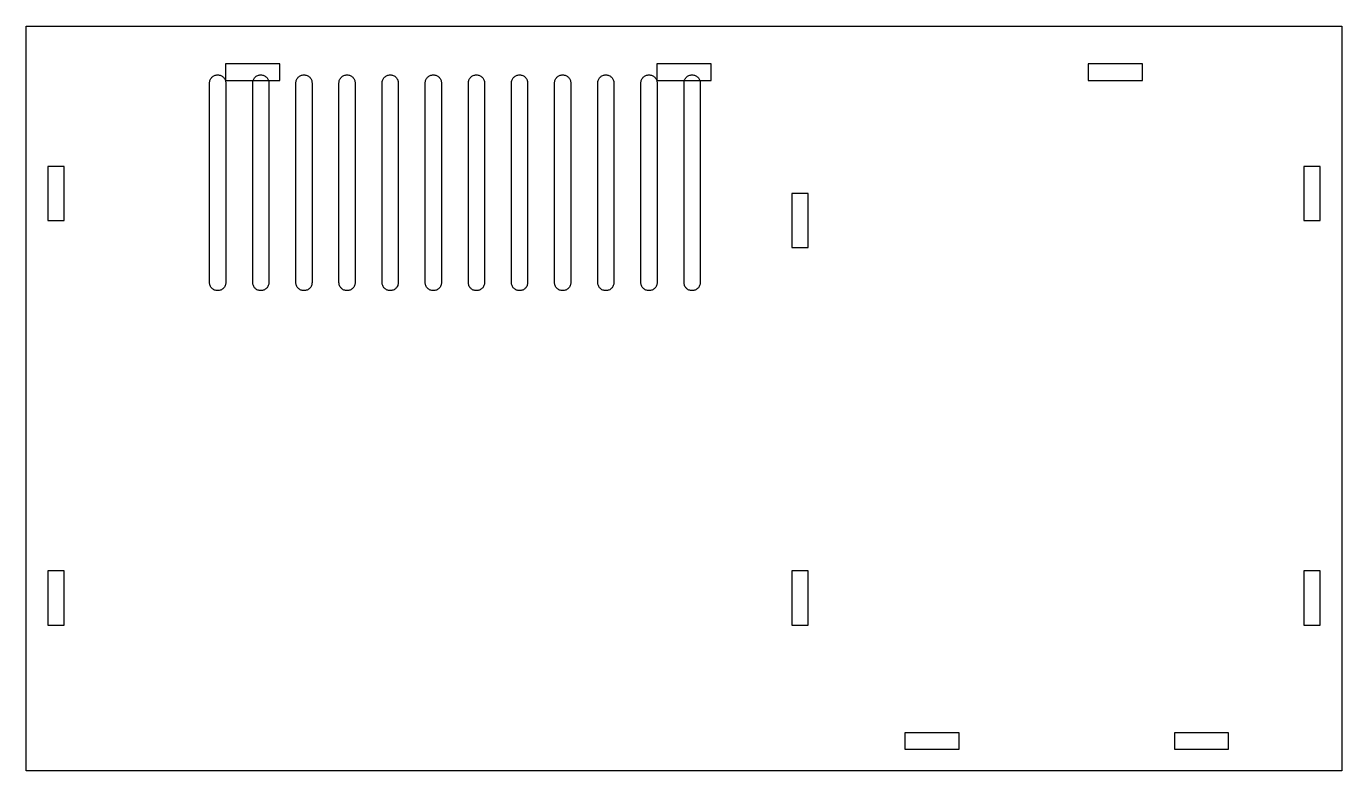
# Model space of a CAD drawing. Header units: millimetres. Extents: x 0 to 244, y 0 to 138.
import ezdxf

# ---------------------------------------------------------------- set-up
doc = ezdxf.new("R2010")
doc.units = ezdxf.units.MM
doc.layers.add('CUT', color=1, linetype='Continuous')
doc.layers.add('ENGRAVE', color=5, linetype='Continuous')

msp = doc.modelspace()

# ---------------------------------------------------------------- linework, layer by layer
at = {"layer": 'CUT'}
for points in [[(0, 0), (0, 138), (244, 138), (244, 0), (0, 0)], [(47.025, 131.025), (36.975, 131.025), (36.975, 127.975), (47.025, 127.975), (47.025, 131.025)], [(116.975, 131.025), (116.975, 127.975), (127.025, 127.975), (127.025, 131.025), (116.975, 131.025)], [(207.025, 131.025), (196.975, 131.025), (196.975, 127.975), (207.025, 127.975), (207.025, 131.025)], [(7.025, 112.025), (3.975, 112.025), (3.975, 101.975), (7.025, 101.975), (7.025, 112.025)], [(240.025, 112.025), (236.975, 112.025), (236.975, 101.975), (240.025, 101.975), (240.025, 112.025)], [(141.975, 107.025), (141.975, 96.975), (145.025, 96.975), (145.025, 107.025), (141.975, 107.025)], [(3.975, 37.025), (3.975, 26.975), (7.025, 26.975), (7.025, 37.025), (3.975, 37.025)], [(141.975, 37.025), (141.975, 26.975), (145.025, 26.975), (145.025, 37.025), (141.975, 37.025)], [(236.975, 37.025), (236.975, 26.975), (240.025, 26.975), (240.025, 37.025), (236.975, 37.025)], [(173.025, 7.025), (162.975, 7.025), (162.975, 3.975), (173.025, 3.975), (173.025, 7.025)], [(223.025, 7.025), (212.975, 7.025), (212.975, 3.975), (223.025, 3.975), (223.025, 7.025)]]:
    msp.add_lwpolyline(points, close=True, dxfattribs=at)
at = {"layer": 'ENGRAVE'}
for points in [[(35.51, 89), (35.49, 89), (35.344, 89.0072), (35.1993, 89.0286), (35.0575, 89.0642), (34.9198, 89.1134), (34.7876, 89.1759), (34.6622, 89.2511), (34.5448, 89.3382), (34.4364, 89.4364), (34.3382, 89.5448), (34.2511, 89.6622), (34.1759, 89.7876), (34.1134, 89.9198), (34.0642, 90.0575), (34.0286, 90.1993), (34.0072, 90.344), (34, 90.49), (34, 127.51), (34.0072, 127.656), (34.0286, 127.8007), (34.0642, 127.9425), (34.1134, 128.0802), (34.1759, 128.2124), (34.2511, 128.3378), (34.3382, 128.4552), (34.4364, 128.5636), (34.5448, 128.6618), (34.6622, 128.7489), (34.7876, 128.8241), (34.9198, 128.8866), (35.0575, 128.9358), (35.1993, 128.9714), (35.344, 128.9928), (35.49, 129), (35.51, 129), (35.656, 128.9928), (35.8007, 128.9714), (35.9425, 128.9358), (36.0802, 128.8866), (36.2124, 128.8241), (36.3378, 128.7489), (36.4552, 128.6618), (36.5636, 128.5636), (36.6618, 128.4552), (36.7489, 128.3378), (36.8241, 128.2124), (36.8866, 128.0802), (36.9358, 127.9425), (36.9714, 127.8007), (36.9928, 127.656), (37, 127.51), (37, 90.49), (36.9928, 90.344), (36.9714, 90.1993), (36.9358, 90.0575), (36.8866, 89.9198), (36.8241, 89.7876), (36.7489, 89.6622), (36.6618, 89.5448), (36.5636, 89.4364), (36.4552, 89.3382), (36.3378, 89.2511), (36.2124, 89.1759), (36.0802, 89.1134), (35.9425, 89.0642), (35.8007, 89.0286), (35.656, 89.0072), (35.51, 89)], [(43.51, 89), (43.49, 89), (43.344, 89.0072), (43.1993, 89.0286), (43.0575, 89.0642), (42.9198, 89.1134), (42.7876, 89.1759), (42.6622, 89.2511), (42.5448, 89.3382), (42.4364, 89.4364), (42.3382, 89.5448), (42.2511, 89.6622), (42.1759, 89.7876), (42.1134, 89.9198), (42.0642, 90.0575), (42.0286, 90.1993), (42.0072, 90.344), (42, 90.49), (42, 127.51), (42.0072, 127.656), (42.0286, 127.8007), (42.0642, 127.9425), (42.1134, 128.0802), (42.1759, 128.2124), (42.2511, 128.3378), (42.3382, 128.4552), (42.4364, 128.5636), (42.5448, 128.6618), (42.6622, 128.7489), (42.7876, 128.8241), (42.9198, 128.8866), (43.0575, 128.9358), (43.1993, 128.9714), (43.344, 128.9928), (43.49, 129), (43.51, 129), (43.656, 128.9928), (43.8007, 128.9714), (43.9425, 128.9358), (44.0802, 128.8866), (44.2124, 128.8241), (44.3378, 128.7489), (44.4552, 128.6618), (44.5636, 128.5636), (44.6618, 128.4552), (44.7489, 128.3378), (44.8241, 128.2124), (44.8866, 128.0802), (44.9358, 127.9425), (44.9714, 127.8007), (44.9928, 127.656), (45, 127.51), (45, 90.49), (44.9928, 90.344), (44.9714, 90.1993), (44.9358, 90.0575), (44.8866, 89.9198), (44.8241, 89.7876), (44.7489, 89.6622), (44.6618, 89.5448), (44.5636, 89.4364), (44.4552, 89.3382), (44.3378, 89.2511), (44.2124, 89.1759), (44.0802, 89.1134), (43.9425, 89.0642), (43.8007, 89.0286), (43.656, 89.0072), (43.51, 89)], [(51.51, 89), (51.49, 89), (51.344, 89.0072), (51.1993, 89.0286), (51.0575, 89.0642), (50.9198, 89.1134), (50.7876, 89.1759), (50.6622, 89.2511), (50.5448, 89.3382), (50.4364, 89.4364), (50.3382, 89.5448), (50.2511, 89.6622), (50.1759, 89.7876), (50.1134, 89.9198), (50.0642, 90.0575), (50.0286, 90.1993), (50.0072, 90.344), (50, 90.49), (50, 127.51), (50.0072, 127.656), (50.0286, 127.8007), (50.0642, 127.9425), (50.1134, 128.0802), (50.1759, 128.2124), (50.2511, 128.3378), (50.3382, 128.4552), (50.4364, 128.5636), (50.5448, 128.6618), (50.6622, 128.7489), (50.7876, 128.8241), (50.9198, 128.8866), (51.0575, 128.9358), (51.1993, 128.9714), (51.344, 128.9928), (51.49, 129), (51.51, 129), (51.656, 128.9928), (51.8007, 128.9714), (51.9425, 128.9358), (52.0802, 128.8866), (52.2124, 128.8241), (52.3378, 128.7489), (52.4552, 128.6618), (52.5636, 128.5636), (52.6618, 128.4552), (52.7489, 128.3378), (52.8241, 128.2124), (52.8866, 128.0802), (52.9358, 127.9425), (52.9714, 127.8007), (52.9928, 127.656), (53, 127.51), (53, 90.49), (52.9928, 90.344), (52.9714, 90.1993), (52.9358, 90.0575), (52.8866, 89.9198), (52.8241, 89.7876), (52.7489, 89.6622), (52.6618, 89.5448), (52.5636, 89.4364), (52.4552, 89.3382), (52.3378, 89.2511), (52.2124, 89.1759), (52.0802, 89.1134), (51.9425, 89.0642), (51.8007, 89.0286), (51.656, 89.0072), (51.51, 89)], [(59.51, 89), (59.49, 89), (59.344, 89.0072), (59.1993, 89.0286), (59.0575, 89.0642), (58.9198, 89.1134), (58.7876, 89.1759), (58.6622, 89.2511), (58.5448, 89.3382), (58.4364, 89.4364), (58.3382, 89.5448), (58.2511, 89.6622), (58.1759, 89.7876), (58.1134, 89.9198), (58.0642, 90.0575), (58.0286, 90.1993), (58.0072, 90.344), (58, 90.49), (58, 127.51), (58.0072, 127.656), (58.0286, 127.8007), (58.0642, 127.9425), (58.1134, 128.0802), (58.1759, 128.2124), (58.2511, 128.3378), (58.3382, 128.4552), (58.4364, 128.5636), (58.5448, 128.6618), (58.6622, 128.7489), (58.7876, 128.8241), (58.9198, 128.8866), (59.0575, 128.9358), (59.1993, 128.9714), (59.344, 128.9928), (59.49, 129), (59.51, 129), (59.656, 128.9928), (59.8007, 128.9714), (59.9425, 128.9358), (60.0802, 128.8866), (60.2124, 128.8241), (60.3378, 128.7489), (60.4552, 128.6618), (60.5636, 128.5636), (60.6618, 128.4552), (60.7489, 128.3378), (60.8241, 128.2124), (60.8866, 128.0802), (60.9358, 127.9425), (60.9714, 127.8007), (60.9928, 127.656), (61, 127.51), (61, 90.49), (60.9928, 90.344), (60.9714, 90.1993), (60.9358, 90.0575), (60.8866, 89.9198), (60.8241, 89.7876), (60.7489, 89.6622), (60.6618, 89.5448), (60.5636, 89.4364), (60.4552, 89.3382), (60.3378, 89.2511), (60.2124, 89.1759), (60.0802, 89.1134), (59.9425, 89.0642), (59.8007, 89.0286), (59.656, 89.0072), (59.51, 89)], [(67.51, 89), (67.49, 89), (67.344, 89.0072), (67.1993, 89.0286), (67.0575, 89.0642), (66.9198, 89.1134), (66.7876, 89.1759), (66.6622, 89.2511), (66.5448, 89.3382), (66.4364, 89.4364), (66.3382, 89.5448), (66.2511, 89.6622), (66.1759, 89.7876), (66.1134, 89.9198), (66.0642, 90.0575), (66.0286, 90.1993), (66.0072, 90.344), (66, 90.49), (66, 127.51), (66.0072, 127.656), (66.0286, 127.8007), (66.0642, 127.9425), (66.1134, 128.0802), (66.1759, 128.2124), (66.2511, 128.3378), (66.3382, 128.4552), (66.4364, 128.5636), (66.5448, 128.6618), (66.6622, 128.7489), (66.7876, 128.8241), (66.9198, 128.8866), (67.0575, 128.9358), (67.1993, 128.9714), (67.344, 128.9928), (67.49, 129), (67.51, 129), (67.656, 128.9928), (67.8007, 128.9714), (67.9425, 128.9358), (68.0802, 128.8866), (68.2124, 128.8241), (68.3378, 128.7489), (68.4552, 128.6618), (68.5636, 128.5636), (68.6618, 128.4552), (68.7489, 128.3378), (68.8241, 128.2124), (68.8866, 128.0802), (68.9358, 127.9425), (68.9714, 127.8007), (68.9928, 127.656), (69, 127.51), (69, 90.49), (68.9928, 90.344), (68.9714, 90.1993), (68.9358, 90.0575), (68.8866, 89.9198), (68.8241, 89.7876), (68.7489, 89.6622), (68.6618, 89.5448), (68.5636, 89.4364), (68.4552, 89.3382), (68.3378, 89.2511), (68.2124, 89.1759), (68.0802, 89.1134), (67.9425, 89.0642), (67.8007, 89.0286), (67.656, 89.0072), (67.51, 89)], [(75.51, 89), (75.49, 89), (75.344, 89.0072), (75.1993, 89.0286), (75.0575, 89.0642), (74.9198, 89.1134), (74.7876, 89.1759), (74.6622, 89.2511), (74.5448, 89.3382), (74.4364, 89.4364), (74.3382, 89.5448), (74.2511, 89.6622), (74.1759, 89.7876), (74.1134, 89.9198), (74.0642, 90.0575), (74.0286, 90.1993), (74.0072, 90.344), (74, 90.49), (74, 127.51), (74.0072, 127.656), (74.0286, 127.8007), (74.0642, 127.9425), (74.1134, 128.0802), (74.1759, 128.2124), (74.2511, 128.3378), (74.3382, 128.4552), (74.4364, 128.5636), (74.5448, 128.6618), (74.6622, 128.7489), (74.7876, 128.8241), (74.9198, 128.8866), (75.0575, 128.9358), (75.1993, 128.9714), (75.344, 128.9928), (75.49, 129), (75.51, 129), (75.656, 128.9928), (75.8007, 128.9714), (75.9425, 128.9358), (76.0802, 128.8866), (76.2124, 128.8241), (76.3378, 128.7489), (76.4552, 128.6618), (76.5636, 128.5636), (76.6618, 128.4552), (76.7489, 128.3378), (76.8241, 128.2124), (76.8866, 128.0802), (76.9358, 127.9425), (76.9714, 127.8007), (76.9928, 127.656), (77, 127.51), (77, 90.49), (76.9928, 90.344), (76.9714, 90.1993), (76.9358, 90.0575), (76.8866, 89.9198), (76.8241, 89.7876), (76.7489, 89.6622), (76.6618, 89.5448), (76.5636, 89.4364), (76.4552, 89.3382), (76.3378, 89.2511), (76.2124, 89.1759), (76.0802, 89.1134), (75.9425, 89.0642), (75.8007, 89.0286), (75.656, 89.0072), (75.51, 89)], [(83.51, 89), (83.49, 89), (83.344, 89.0072), (83.1993, 89.0286), (83.0575, 89.0642), (82.9198, 89.1134), (82.7876, 89.1759), (82.6622, 89.2511), (82.5448, 89.3382), (82.4364, 89.4364), (82.3382, 89.5448), (82.2511, 89.6622), (82.1759, 89.7876), (82.1134, 89.9198), (82.0642, 90.0575), (82.0286, 90.1993), (82.0072, 90.344), (82, 90.49), (82, 127.51), (82.0072, 127.656), (82.0286, 127.8007), (82.0642, 127.9425), (82.1134, 128.0802), (82.1759, 128.2124), (82.2511, 128.3378), (82.3382, 128.4552), (82.4364, 128.5636), (82.5448, 128.6618), (82.6622, 128.7489), (82.7876, 128.8241), (82.9198, 128.8866), (83.0575, 128.9358), (83.1993, 128.9714), (83.344, 128.9928), (83.49, 129), (83.51, 129), (83.656, 128.9928), (83.8007, 128.9714), (83.9425, 128.9358), (84.0802, 128.8866), (84.2124, 128.8241), (84.3378, 128.7489), (84.4552, 128.6618), (84.5636, 128.5636), (84.6618, 128.4552), (84.7489, 128.3378), (84.8241, 128.2124), (84.8866, 128.0802), (84.9358, 127.9425), (84.9714, 127.8007), (84.9928, 127.656), (85, 127.51), (85, 90.49), (84.9928, 90.344), (84.9714, 90.1993), (84.9358, 90.0575), (84.8866, 89.9198), (84.8241, 89.7876), (84.7489, 89.6622), (84.6618, 89.5448), (84.5636, 89.4364), (84.4552, 89.3382), (84.3378, 89.2511), (84.2124, 89.1759), (84.0802, 89.1134), (83.9425, 89.0642), (83.8007, 89.0286), (83.656, 89.0072), (83.51, 89)], [(91.51, 89), (91.49, 89), (91.344, 89.0072), (91.1993, 89.0286), (91.0575, 89.0642), (90.9198, 89.1134), (90.7876, 89.1759), (90.6622, 89.2511), (90.5448, 89.3382), (90.4364, 89.4364), (90.3382, 89.5448), (90.2511, 89.6622), (90.1759, 89.7876), (90.1134, 89.9198), (90.0642, 90.0575), (90.0286, 90.1993), (90.0072, 90.344), (90, 90.49), (90, 127.51), (90.0072, 127.656), (90.0286, 127.8007), (90.0642, 127.9425), (90.1134, 128.0802), (90.1759, 128.2124), (90.2511, 128.3378), (90.3382, 128.4552), (90.4364, 128.5636), (90.5448, 128.6618), (90.6622, 128.7489), (90.7876, 128.8241), (90.9198, 128.8866), (91.0575, 128.9358), (91.1993, 128.9714), (91.344, 128.9928), (91.49, 129), (91.51, 129), (91.656, 128.9928), (91.8007, 128.9714), (91.9425, 128.9358), (92.0802, 128.8866), (92.2124, 128.8241), (92.3378, 128.7489), (92.4552, 128.6618), (92.5636, 128.5636), (92.6618, 128.4552), (92.7489, 128.3378), (92.8241, 128.2124), (92.8866, 128.0802), (92.9358, 127.9425), (92.9714, 127.8007), (92.9928, 127.656), (93, 127.51), (93, 90.49), (92.9928, 90.344), (92.9714, 90.1993), (92.9358, 90.0575), (92.8866, 89.9198), (92.8241, 89.7876), (92.7489, 89.6622), (92.6618, 89.5448), (92.5636, 89.4364), (92.4552, 89.3382), (92.3378, 89.2511), (92.2124, 89.1759), (92.0802, 89.1134), (91.9425, 89.0642), (91.8007, 89.0286), (91.656, 89.0072), (91.51, 89)], [(99.51, 89), (99.49, 89), (99.344, 89.0072), (99.1993, 89.0286), (99.0575, 89.0642), (98.9198, 89.1134), (98.7876, 89.1759), (98.6622, 89.2511), (98.5448, 89.3382), (98.4364, 89.4364), (98.3382, 89.5448), (98.2511, 89.6622), (98.1759, 89.7876), (98.1134, 89.9198), (98.0642, 90.0575), (98.0286, 90.1993), (98.0072, 90.344), (98, 90.49), (98, 127.51), (98.0072, 127.656), (98.0286, 127.8007), (98.0642, 127.9425), (98.1134, 128.0802), (98.1759, 128.2124), (98.2511, 128.3378), (98.3382, 128.4552), (98.4364, 128.5636), (98.5448, 128.6618), (98.6622, 128.7489), (98.7876, 128.8241), (98.9198, 128.8866), (99.0575, 128.9358), (99.1993, 128.9714), (99.344, 128.9928), (99.49, 129), (99.51, 129), (99.656, 128.9928), (99.8007, 128.9714), (99.9425, 128.9358), (100.0802, 128.8866), (100.2124, 128.8241), (100.3378, 128.7489), (100.4552, 128.6618), (100.5636, 128.5636), (100.6618, 128.4552), (100.7489, 128.3378), (100.8241, 128.2124), (100.8866, 128.0802), (100.9358, 127.9425), (100.9714, 127.8007), (100.9928, 127.656), (101, 127.51), (101, 90.49), (100.9928, 90.344), (100.9714, 90.1993), (100.9358, 90.0575), (100.8866, 89.9198), (100.8241, 89.7876), (100.7489, 89.6622), (100.6618, 89.5448), (100.5636, 89.4364), (100.4552, 89.3382), (100.3378, 89.2511), (100.2124, 89.1759), (100.0802, 89.1134), (99.9425, 89.0642), (99.8007, 89.0286), (99.656, 89.0072), (99.51, 89)], [(107.51, 89), (107.49, 89), (107.344, 89.0072), (107.1993, 89.0286), (107.0575, 89.0642), (106.9198, 89.1134), (106.7876, 89.1759), (106.6622, 89.2511), (106.5448, 89.3382), (106.4364, 89.4364), (106.3382, 89.5448), (106.2511, 89.6622), (106.1759, 89.7876), (106.1134, 89.9198), (106.0642, 90.0575), (106.0286, 90.1993), (106.0072, 90.344), (106, 90.49), (106, 127.51), (106.0072, 127.656), (106.0286, 127.8007), (106.0642, 127.9425), (106.1134, 128.0802), (106.1759, 128.2124), (106.2511, 128.3378), (106.3382, 128.4552), (106.4364, 128.5636), (106.5448, 128.6618), (106.6622, 128.7489), (106.7876, 128.8241), (106.9198, 128.8866), (107.0575, 128.9358), (107.1993, 128.9714), (107.344, 128.9928), (107.49, 129), (107.51, 129), (107.656, 128.9928), (107.8007, 128.9714), (107.9425, 128.9358), (108.0802, 128.8866), (108.2124, 128.8241), (108.3378, 128.7489), (108.4552, 128.6618), (108.5636, 128.5636), (108.6618, 128.4552), (108.7489, 128.3378), (108.8241, 128.2124), (108.8866, 128.0802), (108.9358, 127.9425), (108.9714, 127.8007), (108.9928, 127.656), (109, 127.51), (109, 90.49), (108.9928, 90.344), (108.9714, 90.1993), (108.9358, 90.0575), (108.8866, 89.9198), (108.8241, 89.7876), (108.7489, 89.6622), (108.6618, 89.5448), (108.5636, 89.4364), (108.4552, 89.3382), (108.3378, 89.2511), (108.2124, 89.1759), (108.0802, 89.1134), (107.9425, 89.0642), (107.8007, 89.0286), (107.656, 89.0072), (107.51, 89)], [(115.51, 89), (115.49, 89), (115.344, 89.0072), (115.1993, 89.0286), (115.0575, 89.0642), (114.9198, 89.1134), (114.7876, 89.1759), (114.6622, 89.2511), (114.5448, 89.3382), (114.4364, 89.4364), (114.3382, 89.5448), (114.2511, 89.6622), (114.1759, 89.7876), (114.1134, 89.9198), (114.0642, 90.0575), (114.0286, 90.1993), (114.0072, 90.344), (114, 90.49), (114, 127.51), (114.0072, 127.656), (114.0286, 127.8007), (114.0642, 127.9425), (114.1134, 128.0802), (114.1759, 128.2124), (114.2511, 128.3378), (114.3382, 128.4552), (114.4364, 128.5636), (114.5448, 128.6618), (114.6622, 128.7489), (114.7876, 128.8241), (114.9198, 128.8866), (115.0575, 128.9358), (115.1993, 128.9714), (115.344, 128.9928), (115.49, 129), (115.51, 129), (115.656, 128.9928), (115.8007, 128.9714), (115.9425, 128.9358), (116.0802, 128.8866), (116.2124, 128.8241), (116.3378, 128.7489), (116.4552, 128.6618), (116.5636, 128.5636), (116.6618, 128.4552), (116.7489, 128.3378), (116.8241, 128.2124), (116.8866, 128.0802), (116.9358, 127.9425), (116.9714, 127.8007), (116.9928, 127.656), (117, 127.51), (117, 90.49), (116.9928, 90.344), (116.9714, 90.1993), (116.9358, 90.0575), (116.8866, 89.9198), (116.8241, 89.7876), (116.7489, 89.6622), (116.6618, 89.5448), (116.5636, 89.4364), (116.4552, 89.3382), (116.3378, 89.2511), (116.2124, 89.1759), (116.0802, 89.1134), (115.9425, 89.0642), (115.8007, 89.0286), (115.656, 89.0072), (115.51, 89)], [(123.51, 89), (123.49, 89), (123.344, 89.0072), (123.1993, 89.0286), (123.0575, 89.0642), (122.9198, 89.1134), (122.7876, 89.1759), (122.6622, 89.2511), (122.5448, 89.3382), (122.4364, 89.4364), (122.3382, 89.5448), (122.2511, 89.6622), (122.1759, 89.7876), (122.1134, 89.9198), (122.0642, 90.0575), (122.0286, 90.1993), (122.0072, 90.344), (122, 90.49), (122, 127.51), (122.0072, 127.656), (122.0286, 127.8007), (122.0642, 127.9425), (122.1134, 128.0802), (122.1759, 128.2124), (122.2511, 128.3378), (122.3382, 128.4552), (122.4364, 128.5636), (122.5448, 128.6618), (122.6622, 128.7489), (122.7876, 128.8241), (122.9198, 128.8866), (123.0575, 128.9358), (123.1993, 128.9714), (123.344, 128.9928), (123.49, 129), (123.51, 129), (123.656, 128.9928), (123.8007, 128.9714), (123.9425, 128.9358), (124.0802, 128.8866), (124.2124, 128.8241), (124.3378, 128.7489), (124.4552, 128.6618), (124.5636, 128.5636), (124.6618, 128.4552), (124.7489, 128.3378), (124.8241, 128.2124), (124.8866, 128.0802), (124.9358, 127.9425), (124.9714, 127.8007), (124.9928, 127.656), (125, 127.51), (125, 90.49), (124.9928, 90.344), (124.9714, 90.1993), (124.9358, 90.0575), (124.8866, 89.9198), (124.8241, 89.7876), (124.7489, 89.6622), (124.6618, 89.5448), (124.5636, 89.4364), (124.4552, 89.3382), (124.3378, 89.2511), (124.2124, 89.1759), (124.0802, 89.1134), (123.9425, 89.0642), (123.8007, 89.0286), (123.656, 89.0072), (123.51, 89)]]:
    msp.add_lwpolyline(points, close=True, dxfattribs=at)

doc.saveas('drawing.dxf')
